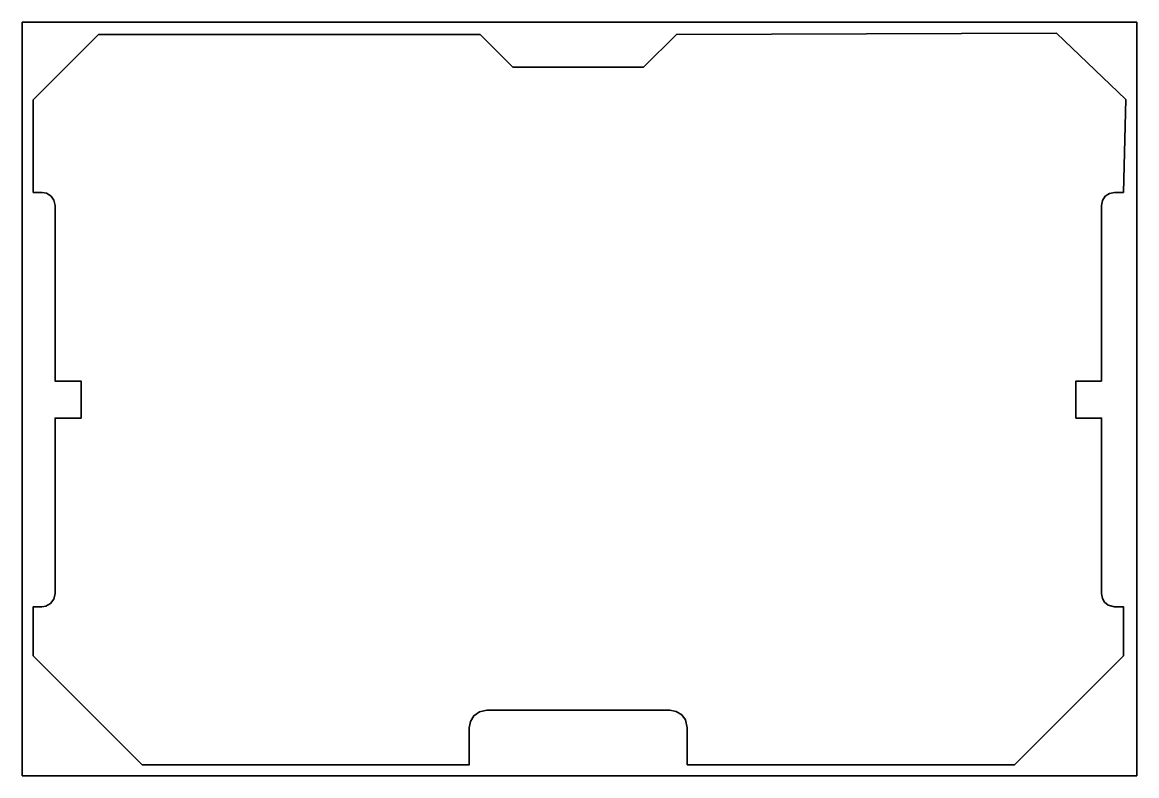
# Model space of a CAD drawing. Header units: millimetres. Extents: x -79 to 432, y 2 to 348.
import ezdxf

# ---------------------------------------------------------------- set-up
doc = ezdxf.new("R2010")
doc.units = ezdxf.units.MM
doc.header["$MEASUREMENT"] = 0
doc.layers.get('0').update_dxf_attribs({"lineweight": 0})
doc.layers.add('Safety', color=7, linetype='Continuous', lineweight=0)

msp = doc.modelspace()

# ---------------------------------------------------------------- linework, layer by layer
at = {"color": 250, "lineweight": 35, "true_color": 0x231f20}
msp.add_lwpolyline([(415.91, 183.01), (415.91, 263.51), (416.37, 265.83), (417.64, 267.72), (419.48, 269), (421.91, 269.51), (425.91, 269.51), (427.03, 312.14), (395.18, 342.54), (220.91, 342.01), (205.83, 327), (145.97, 327.01), (130.91, 342.01), (-44.09, 342.01), (-74.09, 312.01), (-74.09, 269.51), (-70.09, 269.51), (-67.98, 269.13), (-65.85, 267.75), (-64.63, 266), (-64.09, 263.51), (-64.09, 183.01), (-52.1, 183.01), (-52.1, 166.01), (-64.09, 166.01), (-64.09, 85.51), (-64.65, 82.99), (-66.14, 81), (-68.31, 79.78), (-70.09, 79.51), (-74.09, 79.51), (-74.09, 57.01), (-24.09, 7.01), (125.91, 7.01), (125.91, 24.01), (126.44, 26.9), (128.07, 29.48), (130.67, 31.33), (133.91, 32.01), (217.91, 32.01), (220.86, 31.45), (223.33, 29.89), (225.05, 27.61), (225.91, 24.01), (225.91, 7.01), (375.91, 7.01), (425.91, 57.01), (425.91, 79.51), (421.91, 79.51), (418.97, 80.28), (417.33, 81.62), (416.35, 83.25), (415.91, 85.51), (415.91, 166.01), (404.16, 166.01), (404.16, 183.01)], close=True, dxfattribs=at)
at = {"layer": 'Safety', "color": 250, "lineweight": 35, "true_color": 0x231f20}
msp.add_lwpolyline([(432.03, 347.54), (-79.09, 347.54), (-79.09, 2.01), (432.03, 2.01)], close=True, dxfattribs=at)

doc.saveas('drawing.dxf')
